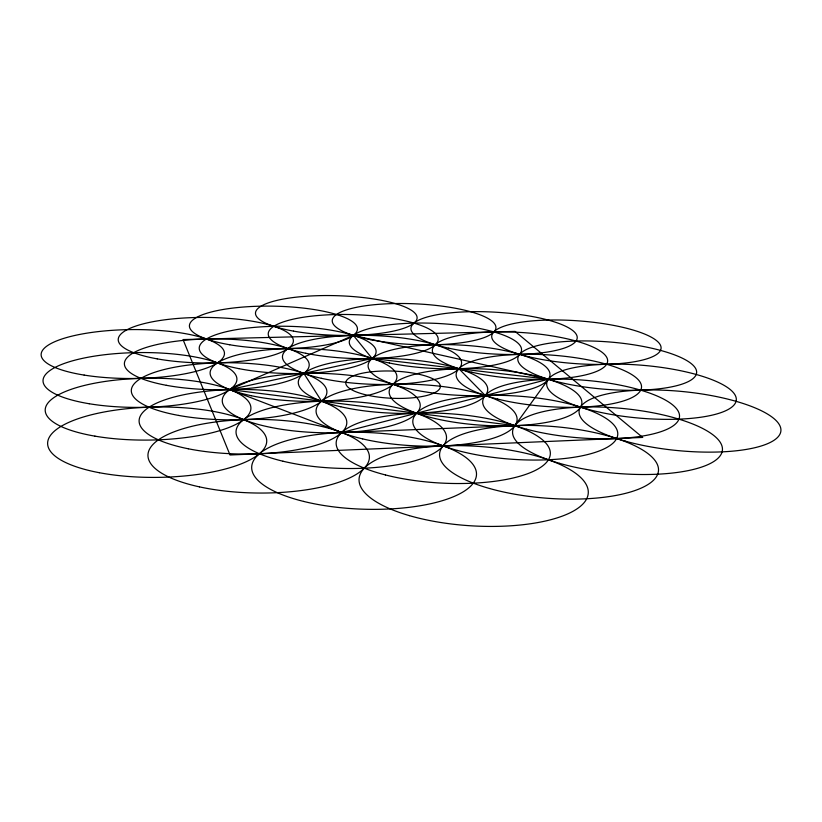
<?xml version="1.0" encoding="UTF-8"?>
<svg xmlns="http://www.w3.org/2000/svg" width="822" height="822" viewBox="0 0 822 822"><rect width="100%" height="100%" fill="white"/><g stroke="black" fill="none" stroke-linecap="round" stroke-linejoin="round"><path stroke-width="1.23" d="M514.86 425.652L548.366 379.25L353.388 335.386L229.77 389.587L341.592 432.547L514.86 425.652L229.77 389.587L372.161 358.505L548.366 379.25L341.592 432.547M458.902 368.718L485.247 395.526M353.388 335.386L372.161 358.505M303.863 373.414L321.597 401.208M642.629 437.427L230.016 454.987L183.049 339.568L515.065 331.41L642.629 437.427M435.136 418.552A96.513 28.143 3.4 0 0 581.842 403.16A96.513 28.143 3.4 0 0 439.565 369.992A96.513 28.143 3.4 0 0 435.136 418.552M408.144 388.549A91.078 25.133 3 0 0 549.795 376.322A91.078 25.133 3 0 0 419.22 345.61A91.078 25.133 3 0 0 408.144 388.549M251.193 395.701A93.431 26.376 1.3 0 0 396.666 378.767A93.431 26.376 1.3 0 0 262.629 350.367A93.431 26.376 1.3 0 0 251.193 395.701M271.044 427.44A98.989 29.664 1.5 0 0 420.206 405.585A98.989 29.664 1.5 0 0 272.493 376.075A98.989 29.664 1.5 0 0 271.044 427.44M321.361 378.295A89.619 24.383 2.1 0 0 461.327 364.752A89.619 24.383 2.1 0 0 333.424 336.568A89.619 24.383 2.1 0 0 321.361 378.295M362.636 438.886A100.603 30.722 2.6 0 0 517.007 420.617A100.603 30.722 2.6 0 0 370.136 385.98A100.603 30.722 2.6 0 0 362.636 438.886M559.69 463.372A105.329 32.603 5.1 0 0 722.271 451.093A105.329 32.603 5.1 0 0 570.571 407.681A105.329 32.603 5.1 0 0 559.69 463.372M625.337 441.157A101.383 29.623 5.6 0 0 780.808 431.55A101.383 29.623 5.6 0 0 633.813 390.45A101.383 29.623 5.6 0 0 625.337 441.157M560.378 382.477A89.69 23.746 4.5 0 0 696.614 372.767A89.69 23.746 4.5 0 0 564.632 341.562A89.69 23.746 4.5 0 0 560.378 382.477M528.854 356.779A84.861 21.423 4.1 0 0 660.878 349.35A84.861 21.423 4.1 0 0 539.602 320.385A84.861 21.423 4.1 0 0 528.854 356.779M178.569 415.418A97.797 28.554 0.4 0 0 326.868 392.526A97.797 28.554 0.4 0 0 181.847 365.995A97.797 28.554 0.4 0 0 178.569 415.418M84.152 375.089A91.674 24.465 -0.4 0 0 224.396 354.313A91.674 24.465 -0.4 0 0 89.773 332.715A91.674 24.465 -0.4 0 0 84.152 375.089M99.318 472.712A109.552 35.182 -0.7 0 0 266.667 442.154A109.552 35.182 -0.7 0 0 105.565 411.73A109.552 35.182 -0.7 0 0 99.318 472.712M94.931 436.143A102.863 30.938 -0.6 0 0 250.885 408.77A102.863 30.938 -0.6 0 0 98.321 382.538A102.863 30.938 -0.6 0 0 94.931 436.143M370.876 339.733A81.923 20.386 2.5 0 0 495.892 328.142A81.923 20.386 2.5 0 0 375.479 304.602A81.923 20.386 2.5 0 0 370.876 339.733M229.698 344.757A84.008 21.238 1.1 0 0 357.406 329.468A84.008 21.238 1.1 0 0 233.191 308.034A84.008 21.238 1.1 0 0 229.698 344.757M293.495 331.112A80.844 19.81 1.7 0 0 417.042 318.515A80.844 19.81 1.7 0 0 298.283 296.948A80.844 19.81 1.7 0 0 293.495 331.112M489.542 488.494A109.758 35.993 4.4 0 0 658.371 471.612A109.758 35.993 4.4 0 0 499.211 426.731A109.758 35.993 4.4 0 0 489.542 488.494M303.595 501.41A112.45 38.387 1.9 0 0 476.37 475.938A112.45 38.387 1.9 0 0 312.288 435.208A112.45 38.387 1.9 0 0 303.595 501.41M409.479 515.661A114.823 39.857 3.5 0 0 588.007 494.988A114.823 39.857 3.5 0 0 423.484 447.445A114.823 39.857 3.5 0 0 409.479 515.661M340.719 406.746A94.777 27.28 2.3 0 0 487.549 391.067A94.777 27.28 2.3 0 0 350.799 359.913A94.777 27.28 2.3 0 0 340.719 406.746M282.994 461.224A105.278 33.61 1.7 0 0 446.315 439.626A105.278 33.61 1.7 0 0 294.553 403.407A105.278 33.61 1.7 0 0 282.994 461.224M457.433 450.446A102.688 31.709 3.8 0 0 617.466 436.297A102.688 31.709 3.8 0 0 470.955 396.389A102.688 31.709 3.8 0 0 457.433 450.446M497.639 399.06A92.917 25.821 4 0 0 641.366 388.303A92.917 25.821 4 0 0 507.493 354.96A92.917 25.821 4 0 0 497.639 399.06M389.33 363.005A86.248 22.574 2.7 0 0 521.477 350.655A86.248 22.574 2.7 0 0 395.341 324.176A86.248 22.574 2.7 0 0 389.33 363.005M526.707 429.228A98.702 28.924 4.5 0 0 679.352 417.761A98.702 28.924 4.5 0 0 537.28 379.846A98.702 28.924 4.5 0 0 526.707 429.228M471.828 372.222A87.8 23.18 3.6 0 0 607.499 362.07A87.8 23.18 3.6 0 0 480.695 332.581A87.8 23.18 3.6 0 0 471.828 372.222M588.038 409.346A95.147 26.448 5 0 0 736.05 401.342A95.147 26.448 5 0 0 600.43 364.506A95.147 26.448 5 0 0 588.038 409.346M305.794 353.285A84.995 21.917 1.9 0 0 437.982 340.657A84.995 21.917 1.9 0 0 315.895 315.699A84.995 21.917 1.9 0 0 305.794 353.285M238.925 368.646A88.468 23.602 1.2 0 0 375.942 353.028A88.468 23.602 1.2 0 0 248.1 328.019A88.468 23.602 1.2 0 0 238.925 368.646M166.332 385.302A92.413 25.431 0.4 0 0 309.062 366.314A92.413 25.431 0.4 0 0 174.983 341.377A92.413 25.431 0.4 0 0 166.332 385.302M188.3 448.781A103.86 32.294 0.5 0 0 346.75 423.474A103.86 32.294 0.5 0 0 193.807 392.916A103.86 32.294 0.5 0 0 188.3 448.781M385.477 474.952A107.22 34.853 3 0 0 550.226 454.864A107.22 34.853 3 0 0 394.057 414.976A107.22 34.853 3 0 0 385.477 474.952M199.499 486.881A110.734 36.815 0.5 0 0 369.304 458.666A110.734 36.815 0.5 0 0 207.216 423.227A110.734 36.815 0.5 0 0 199.499 486.881M157.238 358.865A87.594 22.79 0.4 0 0 293.197 342.25A87.594 22.79 0.4 0 0 166.928 319.542A87.594 22.79 0.4 0 0 157.238 358.865M89.187 403.736A96.945 27.414 -0.5 0 0 236.87 379.97A96.945 27.414 -0.5 0 0 93.842 356.234A96.945 27.414 -0.5 0 0 89.187 403.736M448.761 348.189A83.258 20.92 3.3 0 0 577.116 338.572A83.258 20.92 3.3 0 0 456.446 312.35A83.258 20.92 3.3 0 0 448.761 348.189M368.626 395.454A47.327 13.604 2.3 0 0 440.356 386.7A47.327 13.604 2.3 0 0 370.239 371.934A47.327 13.604 2.3 0 0 368.626 395.454"/></g></svg>
